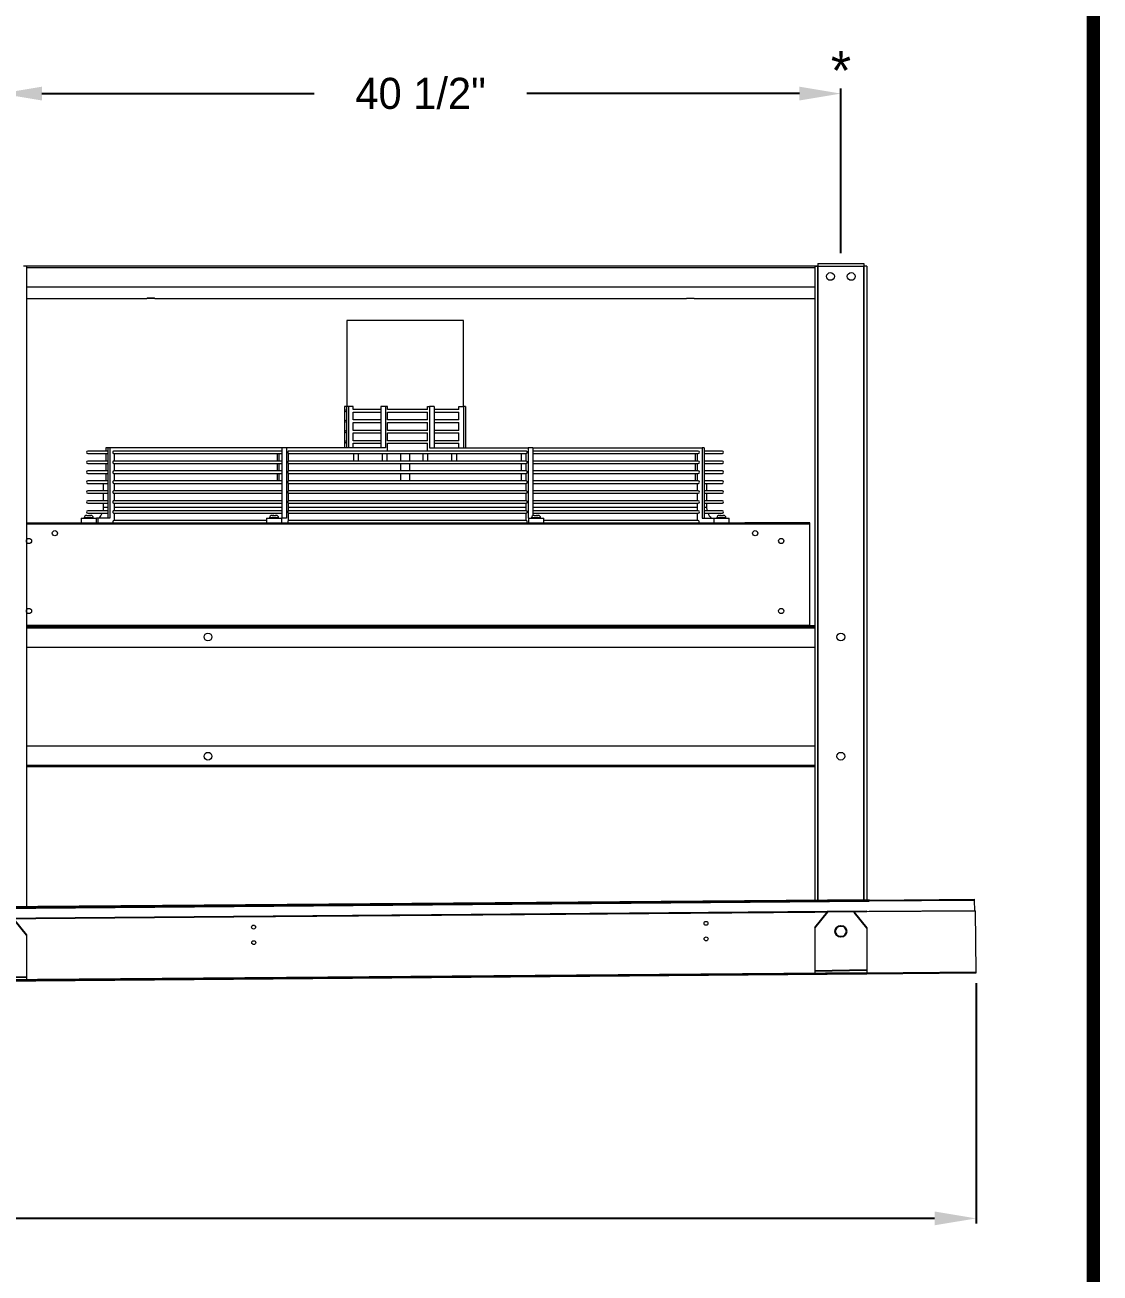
# Model space of a CAD drawing. Extents: x 6 to 271, y -23 to 146.
# Drawn here: x 215.5 to 267.3, y 39.3 to 99.5 of the extents above; entities that cross this region are included whole.
import ezdxf
from ezdxf.enums import TextEntityAlignment as Align

# ---------------------------------------------------------------- set-up
doc = ezdxf.new("R2010")
doc.units = 0
doc.header["$MEASUREMENT"] = 0
doc.layers.get('0').update_dxf_attribs({"linetype": 'CONTINUOUS'})
doc.layers.get('Defpoints').update_dxf_attribs({"linetype": 'CONTINUOUS'})
doc.dimstyles.get("Standard").update_dxf_attribs({"dimtxt": 1.5, "dimasz": 2, "dimexe": 0.25, "dimexo": 0.5, "dimgap": 0.75, "dimtad": 0, "dimtih": 1, "dimtoh": 1, "dimdec": 4, "dimzin": 0, "dimdsep": 46, "dimlunit": 5, "dimtxsty": 'STANDARD', "dimcen": 0.125, "dimclrd": 1, "dimclre": 1, "dimclrt": 1, "dimadec": 0, "dimazin": 0, "dimtfac": 1, "dimtdec": 4, "dimtofl": 0, "dimtmove": 0, "dimatfit": 3, "dimfxl": 1, "dimfrac": 2, "dimtolj": 1, "dimtzin": 0, "dimarcsym": 0})

# ---------------------------------------------------------------- blocks, each defined once
blk = doc.blocks.new('*D30')
at = {"color": 7, "lineweight": -2}
for p, q in [((261.356, 53.278), (261.356, 41.698)), ((126.36, 52.162), (126.36, 41.698)), ((128.36, 41.948), (190.858, 41.948)), ((259.356, 41.948), (196.858, 41.948))]:
    blk.add_line(p, q, dxfattribs=at)
at = {"color": 7}
for points in [[(128.36, 42.281), (128.36, 41.615), (126.36, 41.948)], [(259.356, 42.281), (259.356, 41.615), (261.356, 41.948)]]:
    blk.add_solid(points, dxfattribs=at)
at = {"layer": 'Defpoints', "color": 0}
for p in [(261.356, 53.778), (126.36, 52.662), (261.356, 41.948)]:
    blk.add_point(p, dxfattribs=at)
at = {"color": 7, "insert": (193.858, 41.948), "char_height": 1.5, "attachment_point": 5}
blk.add_mtext('\\A1;135"', dxfattribs=at)
blk = doc.blocks.new('*D33')
at = {"color": 7, "lineweight": -2}
for p, q in [((214.335, 88.474), (214.335, 96.413)), ((254.835, 88.474), (254.835, 96.413)), ((216.335, 96.163), (229.46, 96.163)), ((252.835, 96.163), (239.71, 96.163))]:
    blk.add_line(p, q, dxfattribs=at)
at = {"color": 7}
for points in [[(216.335, 96.496), (216.335, 95.829), (214.335, 96.163)], [(252.835, 96.496), (252.835, 95.829), (254.835, 96.163)]]:
    blk.add_solid(points, dxfattribs=at)
at = {"layer": 'Defpoints', "color": 0}
for p in [(254.835, 96.163), (214.335, 87.974), (254.835, 87.974)]:
    blk.add_point(p, dxfattribs=at)
at = {"color": 7, "insert": (234.585, 96.163), "char_height": 1.5, "attachment_point": 5}
blk.add_mtext('\\A1;40 1/2"', dxfattribs=at)

msp = doc.modelspace()

# ---------------------------------------------------------------- linework, layer by layer
at = {"color": 0, "linetype": 'Continuous', "lineweight": 15}
for p, q in [((215.58524, 87.83853), (215.45074, 87.83853)), ((215.58524, 87.83853), (215.58524, 56.95631)), ((253.58525, 87.83853), (253.58525, 57.27037)), ((253.58525, 87.83853), (253.71975, 87.83853)), ((253.71975, 87.83853), (253.71975, 57.27148)), ((253.72075, 87.83853), (253.71975, 87.83853)), ((253.72075, 87.97403), (253.72075, 87.83953)), ((253.72075, 87.97403), (255.94974, 87.97403)), ((253.72075, 87.83953), (255.94974, 87.83953)), ((253.72075, 87.83853), (253.72075, 87.83953)), ((253.72075, 87.83853), (255.94974, 87.83853)), ((253.72075, 57.27149), (253.72075, 87.83853)), ((255.94974, 87.97403), (255.94974, 87.83953)), ((255.94974, 87.83853), (255.94974, 87.83953)), ((255.94974, 57.28991), (255.94974, 87.83853)), ((255.95074, 87.83853), (255.94974, 87.83853)), ((256.08524, 87.83853), (255.95074, 87.83853)), ((255.95074, 87.83853), (255.95074, 57.28992)), ((256.08524, 87.83853), (256.08524, 57.29103)), ((215.58524, 87.78553), (253.58525, 87.78553)), ((215.58524, 86.85424), (253.58525, 86.85424)), ((215.58524, 86.29194), (221.39774, 86.29194)), ((221.77274, 86.29194), (247.39774, 86.29194)), ((247.77274, 86.29194), (253.58525, 86.29194)), ((234.91154, 85.21753), (231.02274, 85.21753)), ((236.64775, 85.21753), (234.91154, 85.21753)), ((230.91803, 81.08153), (230.91803, 79.08653)), ((231.01141, 81.08153), (230.91803, 81.08153)), ((231.10478, 81.08153), (231.01141, 81.08153)), ((231.01141, 81.08153), (231.01141, 79.08653)), ((231.10478, 81.08153), (231.10478, 79.08653)), ((231.33021, 81.08153), (231.10478, 81.08153)), ((231.33021, 80.93071), (231.33021, 81.08153)), ((232.66557, 80.93165), (231.33021, 80.93165)), ((231.33021, 80.43071), (231.33021, 80.81258)), ((231.33021, 80.81165), (232.66557, 80.81165)), ((232.891, 81.08153), (232.66557, 81.08153)), ((232.66557, 81.08153), (232.66557, 79.08653)), ((232.891, 81.08153), (232.891, 79.08653)), ((232.98437, 81.08153), (232.891, 81.08153)), ((232.98437, 80.93071), (232.98437, 81.08153)), ((234.91154, 80.93165), (232.98437, 80.93165)), ((232.98437, 80.43071), (232.98437, 80.81258)), ((232.98437, 80.81165), (234.91154, 80.81165)), ((234.91154, 80.93165), (234.91154, 81.08153)), ((234.91154, 81.08153), (235.00491, 81.08153)), ((234.91154, 80.43165), (234.91154, 80.81165)), ((235.00491, 81.08153), (235.00491, 79.08653)), ((235.23034, 81.08153), (235.00491, 81.08153)), ((235.23034, 81.08153), (235.23034, 79.08653)), ((236.43366, 80.93165), (235.23034, 80.93165)), ((235.23034, 80.81165), (236.43366, 80.81165)), ((236.43366, 80.93165), (236.43366, 81.08153)), ((236.43366, 81.08153), (236.65908, 81.08153)), ((236.43366, 80.43165), (236.43366, 80.81165)), ((236.65908, 81.08153), (236.65908, 79.08653)), ((236.75246, 81.08153), (236.65908, 81.08153)), ((236.75246, 81.08153), (236.75246, 79.08653)), ((232.66557, 80.43165), (231.33021, 80.43165)), ((231.33021, 79.93071), (231.33021, 80.31258)), ((231.33021, 80.31165), (232.66557, 80.31165)), ((234.91154, 80.43165), (232.98437, 80.43165)), ((232.98437, 79.93071), (232.98437, 80.31258)), ((232.98437, 80.31165), (234.91154, 80.31165)), ((234.91154, 79.93165), (234.91154, 80.31165)), ((236.43366, 80.43165), (235.23034, 80.43165)), ((235.23034, 80.31165), (236.43366, 80.31165)), ((236.43366, 79.93165), (236.43366, 80.31165)), ((232.66557, 79.93165), (231.33021, 79.93165)), ((231.33021, 79.43071), (231.33021, 79.81258)), ((231.33021, 79.81165), (232.66557, 79.81165)), ((232.66557, 79.43165), (231.33021, 79.43165)), ((234.91154, 79.93165), (232.98437, 79.93165)), ((232.98437, 79.43071), (232.98437, 79.81258)), ((232.98437, 79.81165), (234.91154, 79.81165)), ((234.91154, 79.43165), (232.98437, 79.43165)), ((234.91154, 79.43165), (234.91154, 79.81165)), ((236.43366, 79.93165), (235.23034, 79.93165)), ((235.23034, 79.81165), (236.43366, 79.81165)), ((236.43366, 79.43165), (235.23034, 79.43165)), ((236.43366, 79.43165), (236.43366, 79.81165)), ((219.51511, 78.93165), (218.54513, 78.93165)), ((218.54513, 78.81165), (219.51511, 78.81165)), ((219.42174, 79.08653), (219.42174, 78.93165)), ((219.51511, 79.08653), (219.42174, 79.08653)), ((219.42174, 78.81165), (219.42174, 78.45298)), ((219.60849, 79.08653), (219.51511, 79.08653)), ((219.51511, 79.08653), (219.51511, 75.70553)), ((219.60849, 79.08653), (219.60849, 75.70553)), ((227.90365, 79.08653), (219.60849, 79.08653)), ((219.8042, 78.81165), (227.90365, 78.81165)), ((227.90365, 78.93165), (219.80424, 78.93165)), ((219.83391, 78.45298), (219.83391, 78.81165)), ((227.67822, 78.81165), (227.67822, 78.45298)), ((227.7716, 78.45298), (227.7716, 78.81165)), ((228.12908, 79.08653), (227.90365, 79.08653)), ((227.90365, 79.08653), (227.90365, 75.70553)), ((228.12908, 79.08653), (228.12908, 75.70553)), ((232.891, 79.08653), (228.12908, 79.08653)), ((228.21014, 78.81165), (239.68652, 78.81165)), ((239.68652, 78.93165), (228.21023, 78.93165)), ((228.22245, 78.45298), (228.22245, 78.81165)), ((231.33021, 79.08653), (231.33021, 79.31258)), ((231.33021, 79.31165), (232.66557, 79.31165)), ((232.98437, 78.93165), (232.98437, 79.31258)), ((232.98437, 79.31165), (234.91154, 79.31165)), ((234.91154, 78.93165), (234.91154, 79.31165)), ((235.00491, 79.08653), (239.76684, 79.08653)), ((235.23034, 79.31165), (236.43366, 79.31165)), ((236.43366, 79.08653), (236.43366, 79.31165)), ((239.44804, 78.45298), (239.44804, 78.81165)), ((239.67346, 78.45298), (239.67346, 78.81165)), ((239.76684, 79.08653), (239.76684, 75.70553)), ((239.99227, 79.08653), (239.76684, 79.08653)), ((239.99227, 79.08653), (239.99227, 75.81362)), ((239.99227, 79.08653), (248.15538, 79.08653)), ((247.96147, 78.93165), (239.99227, 78.93165)), ((239.99227, 78.81165), (247.96147, 78.81165)), ((247.83657, 78.45298), (247.83657, 78.81165)), ((247.92995, 78.45298), (247.92995, 78.81165)), ((248.15538, 79.08653), (248.15538, 75.70553)), ((248.24875, 79.08653), (248.15538, 79.08653)), ((248.24875, 79.08653), (248.24875, 75.70553)), ((249.12536, 78.93165), (248.24875, 78.93165)), ((248.24875, 78.81165), (249.12536, 78.81165)), ((219.51511, 78.45298), (218.54513, 78.45298)), ((218.54513, 78.33298), (219.51511, 78.33298)), ((219.42174, 78.33298), (219.42174, 77.97432)), ((219.8042, 78.33298), (227.90365, 78.33298)), ((227.90365, 78.45298), (219.80424, 78.45298)), ((219.83391, 77.97432), (219.83391, 78.33298)), ((227.67822, 78.33298), (227.67822, 77.97432)), ((227.7716, 77.97432), (227.7716, 78.33298)), ((228.21014, 78.33298), (239.68652, 78.33298)), ((239.68652, 78.45298), (228.21023, 78.45298)), ((228.22245, 77.97432), (228.22245, 78.33298)), ((239.44804, 77.97432), (239.44804, 78.33298)), ((239.67346, 77.97432), (239.67346, 78.33298)), ((247.96147, 78.45298), (239.99227, 78.45298)), ((239.99227, 78.33298), (247.96147, 78.33298)), ((247.83657, 77.97432), (247.83657, 78.33298)), ((247.92995, 77.97432), (247.92995, 78.33298)), ((249.12536, 78.45298), (248.24875, 78.45298)), ((248.24875, 78.33298), (249.12536, 78.33298)), ((219.51511, 77.97432), (218.54513, 77.97432)), ((218.54513, 77.85432), (219.51511, 77.85432)), ((219.42174, 77.85432), (219.42174, 77.49565)), ((219.8042, 77.85432), (227.90365, 77.85432)), ((227.90365, 77.97432), (219.80424, 77.97432)), ((219.83391, 77.49565), (219.83391, 77.85432)), ((227.67822, 77.85432), (227.67822, 77.49565)), ((227.7716, 77.49565), (227.7716, 77.85432)), ((228.21014, 77.85432), (239.68652, 77.85432)), ((239.68652, 77.97432), (228.21022, 77.97432)), ((228.22245, 77.49565), (228.22245, 77.85432)), ((239.44804, 77.49565), (239.44804, 77.85432)), ((239.67346, 77.49565), (239.67346, 77.85432)), ((247.96147, 77.97432), (239.99227, 77.97432)), ((239.99227, 77.85432), (247.96147, 77.85432)), ((247.83657, 77.49565), (247.83657, 77.85432)), ((247.92995, 77.49565), (247.92995, 77.85432)), ((249.12536, 77.97432), (248.24875, 77.97432)), ((248.24875, 77.85432), (249.12536, 77.85432)), ((219.51511, 77.49565), (218.54513, 77.49565)), ((218.54513, 77.37565), (219.51511, 77.37565)), ((219.51511, 77.01698), (218.54513, 77.01698)), ((219.8042, 77.37565), (227.90365, 77.37565)), ((227.90365, 77.49565), (219.80424, 77.49565)), ((227.90365, 77.01698), (219.80424, 77.01698)), ((219.83391, 77.01698), (219.83391, 77.37565)), ((228.21014, 77.37565), (239.68652, 77.37565)), ((239.68652, 77.49565), (228.21022, 77.49565)), ((239.68652, 77.01698), (228.21022, 77.01698)), ((228.22245, 77.01698), (228.22245, 77.37565)), ((239.67346, 77.01698), (239.67346, 77.37565)), ((247.96147, 77.49565), (239.99227, 77.49565)), ((239.99227, 77.37565), (247.96147, 77.37565)), ((247.96147, 77.01698), (239.99227, 77.01698)), ((247.92995, 77.01698), (247.92995, 77.37565)), ((249.12536, 77.49565), (248.24875, 77.49565)), ((248.24875, 77.37565), (249.12536, 77.37565)), ((249.12536, 77.01698), (248.24875, 77.01698)), ((218.54513, 76.89698), (219.51511, 76.89698)), ((219.51511, 76.53832), (218.54513, 76.53832)), ((218.54513, 76.41832), (219.51511, 76.41832)), ((219.8042, 76.89698), (227.90365, 76.89698)), ((219.8042, 76.41832), (227.90365, 76.41832)), ((227.90365, 76.53832), (219.80424, 76.53832)), ((219.83391, 76.53832), (219.83391, 76.89698)), ((219.83391, 76.05965), (219.83391, 76.41832)), ((228.21014, 76.89698), (239.68652, 76.89698)), ((228.21014, 76.41832), (239.68652, 76.41832)), ((239.68652, 76.53832), (228.21023, 76.53832)), ((228.22245, 76.53832), (228.22245, 76.89698)), ((228.22245, 76.05965), (228.22245, 76.41832)), ((239.67346, 76.53832), (239.67346, 76.89698)), ((239.67346, 76.05965), (239.67346, 76.41832)), ((239.99227, 76.89698), (247.96147, 76.89698)), ((247.96147, 76.53832), (239.99227, 76.53832)), ((239.99227, 76.41832), (247.96147, 76.41832)), ((247.92995, 76.53832), (247.92995, 76.89698)), ((247.92995, 76.05965), (247.92995, 76.41832)), ((248.24875, 76.89698), (249.12536, 76.89698)), ((249.12536, 76.53832), (248.24875, 76.53832)), ((248.24875, 76.41832), (249.12536, 76.41832)), ((218.49648, 75.83053), (218.49663, 75.83053)), ((218.49936, 75.83053), (218.49663, 75.83053)), ((218.49936, 75.83053), (218.50987, 75.83053)), ((218.52055, 75.83053), (218.50987, 75.83053)), ((218.52055, 75.83053), (218.59659, 75.83053)), ((219.51511, 76.05965), (218.54513, 76.05965)), ((218.54513, 75.93965), (219.51511, 75.93965)), ((218.60814, 75.83053), (218.59659, 75.83053)), ((218.61442, 75.83053), (218.60814, 75.83053)), ((218.61442, 75.83053), (218.63979, 75.83053)), ((218.65433, 75.83053), (218.63979, 75.83053)), ((218.65433, 75.83053), (218.68598, 75.83053)), ((219.51511, 76.21153), (219.28744, 76.21153)), ((219.8042, 75.93965), (227.90365, 75.93965)), ((227.90365, 76.05965), (219.80424, 76.05965)), ((227.90365, 76.21153), (219.83391, 76.21153)), ((219.83391, 75.58099), (219.83391, 75.93965)), ((227.42622, 75.83053), (227.45787, 75.83053)), ((227.47241, 75.83053), (227.45787, 75.83053)), ((227.47241, 75.83053), (227.49778, 75.83053)), ((227.50406, 75.83053), (227.49778, 75.83053)), ((227.51561, 75.83053), (227.50406, 75.83053)), ((227.51561, 75.83053), (227.59165, 75.83053)), ((227.60233, 75.83053), (227.59165, 75.83053)), ((227.60233, 75.83053), (227.61283, 75.83053)), ((227.61557, 75.83053), (227.61283, 75.83053)), ((227.61557, 75.83053), (227.61572, 75.83053)), ((228.21014, 75.93965), (239.68652, 75.93965)), ((239.68652, 76.05965), (228.21023, 76.05965)), ((239.67346, 76.21153), (228.22245, 76.21153)), ((228.22245, 75.58099), (228.22245, 75.93965)), ((239.67346, 75.58099), (239.67346, 75.93965)), ((247.92995, 76.21153), (239.99227, 76.21153)), ((247.96147, 76.05965), (239.99227, 76.05965)), ((239.99227, 75.93965), (247.96147, 75.93965)), ((240.05477, 75.83053), (240.05492, 75.83053)), ((240.05765, 75.83053), (240.05492, 75.83053)), ((240.05765, 75.83053), (240.06816, 75.83053)), ((240.07884, 75.83053), (240.06816, 75.83053)), ((240.07884, 75.83053), (240.15488, 75.83053)), ((240.16643, 75.83053), (240.15488, 75.83053)), ((240.17271, 75.83053), (240.16643, 75.83053)), ((240.17271, 75.83053), (240.19808, 75.83053)), ((240.21262, 75.83053), (240.19808, 75.83053)), ((240.21262, 75.83053), (240.24427, 75.83053)), ((247.92995, 75.58099), (247.92995, 75.93965)), ((248.38305, 76.21153), (248.24875, 76.21153)), ((249.12536, 76.05965), (248.24875, 76.05965)), ((248.24875, 75.93965), (249.12536, 75.93965)), ((248.9845, 75.83053), (249.01616, 75.83053)), ((249.0307, 75.83053), (249.01616, 75.83053)), ((249.0307, 75.83053), (249.05606, 75.83053)), ((249.06234, 75.83053), (249.05606, 75.83053)), ((249.0739, 75.83053), (249.06234, 75.83053)), ((249.0739, 75.83053), (249.14994, 75.83053)), ((249.16061, 75.83053), (249.14994, 75.83053)), ((249.16061, 75.83053), (249.17112, 75.83053)), ((249.17385, 75.83053), (249.17112, 75.83053)), ((249.17385, 75.83053), (249.174, 75.83053)), ((215.58524, 75.47403), (217.46024, 75.47403)), ((215.58524, 75.42303), (253.33524, 75.42303)), ((217.46024, 75.47403), (250.21024, 75.47403)), ((218.22223, 75.70553), (218.25032, 75.70553)), ((218.25032, 75.70553), (218.96023, 75.70553)), ((218.38913, 75.70653), (218.37248, 75.70653)), ((218.80998, 75.70653), (218.38913, 75.70653)), ((219.02552, 75.70553), (218.96023, 75.70553)), ((219.02552, 75.70553), (219.02552, 75.47403)), ((219.60849, 75.70553), (219.02552, 75.70553)), ((227.15197, 75.58099), (219.80424, 75.58099)), ((227.15197, 75.70553), (227.18005, 75.70553)), ((227.18005, 75.70553), (227.88997, 75.70553)), ((227.43726, 75.70653), (227.30222, 75.70653)), ((227.73972, 75.70653), (227.43726, 75.70653)), ((228.12908, 75.70553), (227.88997, 75.70553)), ((239.68652, 75.58099), (228.21022, 75.58099)), ((239.76684, 75.70553), (239.78052, 75.70553)), ((239.78052, 75.70553), (239.80861, 75.70553)), ((239.80861, 75.70553), (240.51852, 75.70553)), ((240.23323, 75.70653), (239.93077, 75.70653)), ((240.36827, 75.70653), (240.23323, 75.70653)), ((247.96147, 75.58099), (240.51852, 75.58099)), ((248.15538, 75.70553), (248.71026, 75.70553)), ((248.71026, 75.70553), (248.73835, 75.70553)), ((248.73835, 75.70553), (249.44826, 75.70553)), ((249.28135, 75.70653), (248.86051, 75.70653)), ((249.29801, 75.70653), (249.28135, 75.70653)), ((253.33524, 75.47403), (250.21024, 75.47403)), ((253.33524, 75.42303), (253.33524, 75.47403)), ((253.33524, 70.52503), (253.33524, 75.42303)), ((253.33524, 70.52503), (215.58524, 70.52503)), ((215.58524, 70.52403), (253.33524, 70.52403)), ((215.58524, 70.47403), (253.33524, 70.47403)), ((215.58524, 70.41053), (253.58525, 70.41053)), ((253.33524, 70.52403), (253.33524, 70.52503)), ((253.33524, 70.47403), (253.33524, 70.52403)), ((253.33524, 70.47403), (253.58525, 70.47403)), ((253.33624, 70.52403), (253.33624, 70.47403)), ((253.33624, 70.52403), (253.58525, 70.52403)), ((215.58524, 69.47403), (253.58525, 69.47403)), ((215.58524, 64.72403), (253.58525, 64.72403)), ((215.58524, 63.78753), (253.58525, 63.78753)), ((215.58524, 63.72403), (253.58525, 63.72403)), ((215.70285, 56.95728), (253.45156, 57.26926)), ((215.70321, 56.91309), (253.45192, 57.22507)), ((256.20146, 57.29199), (261.26379, 57.33383)), ((256.20183, 57.2478), (261.26416, 57.28964)), ((261.26379, 57.33383), (261.26416, 57.28964)), ((261.26416, 57.28964), (261.26839, 56.77792)), ((215.58524, 56.39966), (253.58525, 56.71372)), ((253.45615, 56.71336), (215.70744, 56.40137)), ((256.08524, 56.73438), (261.33089, 56.77773)), ((261.26839, 56.77792), (256.20606, 56.73608)), ((261.35526, 53.82883), (261.33089, 56.77773)), ((253.58524, 55.9576), (253.58524, 53.74394)), ((256.08524, 55.9576), (256.08524, 53.78493)), ((215.58524, 55.62287), (215.58524, 53.4502)), ((215.58524, 53.45056), (253.58525, 53.76462)), ((215.58524, 53.39955), (253.58525, 53.71361)), ((256.08524, 53.78528), (261.35526, 53.82883)), ((256.08524, 53.73428), (261.30469, 53.77741)), ((261.30469, 53.77741), (261.35568, 53.77784))]:
    msp.add_line(p, q, dxfattribs=at)
at = {"color": 0}
for p, q in [((256.20146, 57.29199), (132.45569, 56.26926)), ((132.45606, 56.22507), (256.20183, 57.2478)), ((256.08524, 56.73438), (132.58524, 55.71368)), ((254.19579, 56.70334), (253.58524, 55.9576)), ((255.4747, 56.70334), (256.08524, 55.9576)), ((214.9747, 56.36862), (215.58524, 55.62287)), ((132.58524, 52.76458), (256.08524, 53.78528)), ((256.08566, 53.73428), (132.58524, 52.71358)), ((215.58524, 53.5752), (213.08524, 53.53422)), ((256.08524, 53.90993), (253.58524, 53.86894)), ((253.58524, 53.74394), (253.58524, 53.69293)), ((256.08524, 53.78528), (256.08566, 53.73428))]:
    msp.add_line(p, q, dxfattribs=at)
at = {"color": 0, "const_width": 0.63999}
msp.add_lwpolyline([(11.00839, -18.24898), (267.00583, -18.24898), (267.00583, 141.74942), (11.00839, 141.74942), (11.00839, -18.24898)], dxfattribs=at)
at = {"color": 0, "linetype": 'Continuous', "lineweight": 15, "flags": 128}
for points in [[(221.39774, 86.29194), (221.40534, 86.2961), (221.42751, 86.29992), (221.46246, 86.30309), (221.50735, 86.30536), (221.55856, 86.30655), (221.61193, 86.30655), (221.66313, 86.30536), (221.70803, 86.30309), (221.74298, 86.29992), (221.76515, 86.2961), (221.77274, 86.29194)], [(221.77274, 86.29194), (221.7651, 86.2961), (221.74291, 86.29991), (221.70796, 86.30308), (221.66308, 86.30535), (221.61191, 86.30653), (221.55858, 86.30653), (221.5074, 86.30535), (221.46253, 86.30308), (221.42758, 86.29991), (221.40539, 86.2961), (221.39774, 86.29194)], [(247.39774, 86.29194), (247.40534, 86.2961), (247.42751, 86.29992), (247.46246, 86.30309), (247.50736, 86.30536), (247.55856, 86.30655), (247.61193, 86.30655), (247.66313, 86.30536), (247.70803, 86.30309), (247.74298, 86.29992), (247.76515, 86.2961), (247.77274, 86.29194)], [(247.77274, 86.29194), (247.7651, 86.2961), (247.76003, 86.29727)], [(239.68652, 78.93165), (239.68657, 78.93165), (239.69585, 78.92647), (239.70353, 78.91194), (239.70831, 78.89054), (239.70937, 78.86592), (239.70654, 78.84227), (239.70029, 78.82363), (239.69169, 78.81319), (239.68652, 78.81165)], [(239.68652, 78.45298), (239.69077, 78.45194), (239.69914, 78.44311), (239.70555, 78.42653), (239.70903, 78.40477), (239.70903, 78.38119), (239.70555, 78.35943), (239.69914, 78.34286), (239.69077, 78.33402), (239.68652, 78.33298)], [(239.68652, 77.97432), (239.69077, 77.97328), (239.69914, 77.96444), (239.70555, 77.94786), (239.70903, 77.9261), (239.70903, 77.90253), (239.70555, 77.88077), (239.69914, 77.86419), (239.69077, 77.85535), (239.68652, 77.85432)], [(239.68652, 77.49565), (239.69077, 77.49461), (239.69914, 77.48578), (239.70555, 77.4692), (239.70903, 77.44744), (239.70903, 77.42386), (239.70555, 77.4021), (239.69914, 77.38552), (239.69077, 77.37669), (239.68652, 77.37565)], [(239.68652, 77.01698), (239.69077, 77.01595), (239.69914, 77.00711), (239.70555, 76.99053), (239.70903, 76.96877), (239.70903, 76.94519), (239.70555, 76.92343), (239.69914, 76.90686), (239.69077, 76.89802), (239.68652, 76.89698)], [(239.68652, 76.53832), (239.69077, 76.53728), (239.69914, 76.52844), (239.70555, 76.51187), (239.70903, 76.49011), (239.70903, 76.46653), (239.70555, 76.44477), (239.69914, 76.42819), (239.69077, 76.41936), (239.68652, 76.41832)], [(219.28744, 76.21153), (219.27981, 76.10479), (219.27191, 76.05965)], [(239.68652, 76.05965), (239.69077, 76.05861), (239.69914, 76.04978), (239.70555, 76.0332), (239.70903, 76.01144), (239.70903, 75.98786), (239.70555, 75.9661), (239.69914, 75.94953), (239.69077, 75.94069), (239.68652, 75.93965)], [(248.39858, 76.05965), (248.39068, 76.10479), (248.38305, 76.21153)], [(239.68652, 75.58099), (239.69103, 75.57982), (239.69947, 75.57054), (239.70584, 75.55339), (239.70915, 75.53109), (239.70886, 75.50718), (239.70502, 75.48547), (239.70081, 75.47403)], [(261.35568, 53.77784), (261.35567, 53.77882), (261.35565, 53.78172), (261.35561, 53.78643), (261.35556, 53.79277), (261.35549, 53.8005), (261.35542, 53.80932), (261.35534, 53.81888), (261.35526, 53.82883)]]:
    msp.add_lwpolyline(points, dxfattribs=at)
at = {"color": 0, "linetype": 'Continuous', "lineweight": 15}
for centre, radius in [((254.33524, 87.34903), 0.1875), ((255.33524, 87.34903), 0.1875), ((215.71024, 74.59903), 0.125), ((216.96024, 74.97403), 0.125), ((250.71024, 74.97403), 0.125), ((251.96024, 74.59903), 0.125), ((215.71024, 71.22403), 0.125), ((251.96024, 71.22403), 0.125), ((224.33524, 69.97403), 0.1875), ((254.83524, 69.97403), 0.1875), ((224.33524, 64.22403), 0.1875), ((254.83524, 64.22403), 0.1875), ((226.53621, 55.99015), 0.09375), ((248.33547, 56.17031), 0.09375), ((248.34166, 55.42034), 0.09375), ((226.54241, 55.24017), 0.09375)]:
    msp.add_circle(centre, radius, dxfattribs=at)
at = {"color": 0}
msp.add_circle((254.83524, 55.78192), 0.26853, dxfattribs=at)
at = {"color": 0, "linetype": 'Continuous', "lineweight": 15}
for centre, radius, start, end in [((231.02274, 80.87165), 0.06, 100.8922831, 259.1077169), ((231.02274, 80.37165), 0.06, 100.8922831, 259.1077169), ((231.02274, 79.87165), 0.06, 100.8922831, 259.1077169), ((231.02274, 79.37165), 0.06, 100.8922831, 259.1077169), ((218.54513, 78.87165), 0.06, 90, 270), ((247.9583, 78.87165), 0.06008, 273.0259427, 86.9740573), ((249.12536, 78.87165), 0.06, 270, 90), ((218.54513, 78.39298), 0.06, 90, 270), ((247.95817, 78.39298), 0.06009, 273.1423588, 86.8576412), ((249.12536, 78.39298), 0.06, 270, 90), ((218.54513, 77.91432), 0.06, 90, 270), ((247.95817, 77.91432), 0.06009, 273.1429714, 86.8570286), ((249.12536, 77.91432), 0.06, 270, 90), ((218.54513, 77.43565), 0.06, 90, 270), ((218.54513, 76.95698), 0.06, 90, 270), ((247.95817, 77.43565), 0.06009, 273.1414103, 86.8585897), ((247.95817, 76.95698), 0.06009, 273.1429714, 86.8570286), ((249.12536, 77.43565), 0.06, 270, 90), ((249.12536, 76.95698), 0.06, 270, 90), ((218.54513, 76.47832), 0.06, 90, 270), ((247.95817, 76.47832), 0.06009, 273.1414103, 86.8585897), ((249.12536, 76.47832), 0.06, 270, 90), ((218.49648, 75.70653), 0.124, 90, 180), ((218.54513, 75.99965), 0.06, 90, 270), ((218.68598, 75.70653), 0.124, 0, 90), ((218.53744, 76.21153), 0.75, 317.5717297, 338.7458884), ((227.42622, 75.70653), 0.124, 90, 180), ((227.61572, 75.70653), 0.124, 0, 90), ((240.05477, 75.70653), 0.124, 90, 180), ((240.24427, 75.70653), 0.124, 0, 90), ((247.95817, 75.99965), 0.06009, 273.1429714, 86.8570286), ((249.13304, 76.21153), 0.75, 201.2541116, 222.4282703), ((248.98451, 75.70653), 0.124, 90, 180), ((249.12536, 75.99965), 0.06, 270, 90), ((249.17401, 75.70653), 0.124, 0, 90), ((247.95686, 75.52045), 0.06071, 310.1191769, 85.6458191), ((253.33624, 70.52503), 0.001, 180, 270), ((261.27908, 56.77764), 0.0107, 178.4869955, 182.2737672)]:
    msp.add_arc(centre, radius, start, end, dxfattribs=at)
for points in [[(253.72075, 87.84903), (215.44974, 87.84903)], [(215.58524, 86.29174), (221.39774, 86.29174)], [(221.77274, 86.29174), (247.39774, 86.29174)], [(247.77274, 86.29174), (253.58525, 86.29174)], [(231.02274, 85.21753), (231.02274, 81.08153)], [(236.64775, 81.08153), (236.64775, 85.21753)], [(231.34511, 78.81165), (231.34511, 78.45298)], [(231.59511, 78.45298), (231.59511, 78.81165)], [(232.73057, 78.81165), (232.73057, 78.45298)], [(232.98057, 78.45298), (232.98057, 78.81165)], [(233.60874, 78.81165), (233.60874, 78.45298)], [(234.06174, 78.45298), (234.06174, 78.81165)], [(234.68991, 78.81165), (234.68991, 78.45298)], [(234.93991, 78.45298), (234.93991, 78.81165)], [(236.07538, 78.81165), (236.07538, 78.45298)], [(236.32537, 78.45298), (236.32537, 78.81165)], [(233.60874, 78.33298), (233.60874, 77.97432)], [(234.06174, 77.97432), (234.06174, 78.33298)], [(233.60874, 77.85432), (233.60874, 77.49565)], [(234.06174, 77.49565), (234.06174, 77.85432)], [(219.28744, 77.37565), (219.28744, 77.01698)], [(248.38305, 77.01698), (248.38305, 77.37565)], [(219.28744, 76.89698), (219.28744, 76.53832)], [(219.28744, 76.41832), (219.28744, 76.21153)], [(248.38305, 76.53832), (248.38305, 76.89698)], [(248.38305, 76.21153), (248.38305, 76.41832)], [(218.49663, 75.83053), (218.49266, 75.83046)], [(218.49266, 75.83046), (218.49936, 75.83053)], [(218.50987, 75.83053), (218.51658, 75.83046)], [(218.51658, 75.83046), (218.52055, 75.83053)], [(218.59659, 75.83053), (218.59824, 75.83046)], [(218.59824, 75.83046), (218.61442, 75.83053)], [(218.63979, 75.83053), (218.65598, 75.83046)], [(218.65598, 75.83046), (218.65433, 75.83053)], [(227.45787, 75.83053), (227.45622, 75.83046)], [(227.45622, 75.83046), (227.47241, 75.83053)], [(227.49778, 75.83053), (227.51396, 75.83046)], [(227.51396, 75.83046), (227.51561, 75.83053)], [(227.59165, 75.83053), (227.59562, 75.83046)], [(227.59562, 75.83046), (227.60233, 75.83053)], [(227.61283, 75.83053), (227.61954, 75.83046)], [(227.61954, 75.83046), (227.61557, 75.83053)], [(240.05492, 75.83053), (240.05095, 75.83046)], [(240.05095, 75.83046), (240.05765, 75.83053)], [(240.06816, 75.83053), (240.07487, 75.83046)], [(240.07487, 75.83046), (240.07884, 75.83053)], [(240.15488, 75.83053), (240.15653, 75.83046)], [(240.15653, 75.83046), (240.17271, 75.83053)], [(240.19808, 75.83053), (240.21427, 75.83046)], [(240.21427, 75.83046), (240.21262, 75.83053)], [(249.01616, 75.83053), (249.01451, 75.83046)], [(249.01451, 75.83046), (249.0307, 75.83053)], [(249.05606, 75.83053), (249.07225, 75.83046)], [(249.07225, 75.83046), (249.0739, 75.83053)], [(249.14994, 75.83053), (249.15391, 75.83046)], [(249.15391, 75.83046), (249.16061, 75.83053)], [(249.17112, 75.83053), (249.17783, 75.83046)], [(249.17783, 75.83046), (249.17385, 75.83053)], [(218.22223, 75.70553), (218.22223, 75.47403)], [(218.37248, 75.70653), (218.37248, 75.70553)], [(218.80998, 75.70553), (218.80998, 75.70653)], [(218.96023, 75.47403), (218.96023, 75.70553)], [(227.15197, 75.70553), (227.15197, 75.47403)], [(227.30222, 75.70653), (227.30222, 75.70553)], [(227.73972, 75.70553), (227.73972, 75.70653)], [(227.88997, 75.47403), (227.88997, 75.70553)], [(239.78052, 75.70553), (239.78052, 75.47403)], [(239.93077, 75.70653), (239.93077, 75.70553)], [(240.36827, 75.70553), (240.36827, 75.70653)], [(240.51852, 75.47403), (240.51852, 75.70553)], [(248.71026, 75.70553), (248.71026, 75.47403)], [(248.86051, 75.70653), (248.86051, 75.70553)], [(249.29801, 75.70553), (249.29801, 75.70653)], [(249.44826, 75.47403), (249.44826, 75.70553)]]:
    msp.add_open_spline(points, degree=1, dxfattribs=at)
for points, knots in [([(219.81054, 78.93068), (219.80562, 78.93111), (219.79446, 78.93209), (219.77767, 78.92552), (219.76266, 78.91314), (219.75232, 78.89588), (219.74783, 78.87594), (219.7497, 78.8555), (219.7577, 78.83693), (219.77097, 78.82208), (219.78788, 78.81353), (219.80113, 78.8103), (219.80764, 78.81192), (219.80809, 78.81203)], [0, 0, 0, 0, 0.07998064, 0.18137973, 0.28277757, 0.38415287, 0.48552617, 0.58688381, 0.68824572, 0.78961682, 0.89098596, 0.99237404, 1, 1, 1, 1]), ([(228.21274, 78.93107), (228.21031, 78.93128), (228.20528, 78.93173), (228.19809, 78.92397), (228.19213, 78.91072), (228.1882, 78.89291), (228.18674, 78.87274), (228.18792, 78.85245), (228.19161, 78.83428), (228.19738, 78.8205), (228.20423, 78.81225), (228.20902, 78.81218), (228.21121, 78.81215)], [0, 0, 0, 0, 0.09600356, 0.19820182, 0.30040393, 0.40258832, 0.50476213, 0.60693126, 0.70909386, 0.81126328, 0.91344854, 1, 1, 1, 1]), ([(219.81054, 78.45202), (219.80562, 78.45245), (219.79446, 78.45342), (219.77767, 78.44685), (219.76266, 78.43447), (219.75232, 78.41721), (219.74783, 78.39728), (219.7497, 78.37683), (219.7577, 78.35826), (219.77097, 78.34341), (219.78788, 78.33487), (219.80113, 78.33164), (219.80764, 78.33325), (219.80809, 78.33337)], [0, 0, 0, 0, 0.0799807, 0.18138, 0.28277445, 0.38415491, 0.48552268, 0.5868864, 0.68824317, 0.78961449, 0.89098646, 0.99237402, 1, 1, 1, 1]), ([(228.21274, 78.4524), (228.21031, 78.45262), (228.20528, 78.45306), (228.19809, 78.44531), (228.19213, 78.43205), (228.1882, 78.41424), (228.18674, 78.39407), (228.18792, 78.37378), (228.19161, 78.35561), (228.19738, 78.34184), (228.20423, 78.33358), (228.20902, 78.33352), (228.21121, 78.33349)], [0, 0, 0, 0, 0.0960039, 0.19820015, 0.30040241, 0.40259211, 0.50476607, 0.60692946, 0.70909747, 0.811263, 0.91344841, 1, 1, 1, 1]), ([(219.81037, 77.9732), (219.80845, 77.97365), (219.80043, 77.97551), (219.78583, 77.97186), (219.76922, 77.96242), (219.75649, 77.94707), (219.74916, 77.92817), (219.74802, 77.90766), (219.75322, 77.88794), (219.76417, 77.8711), (219.77961, 77.85945), (219.79513, 77.8538), (219.80473, 77.85492), (219.80812, 77.85531)], [0, 0, 0, 0, 0.03196856, 0.13339008, 0.23481852, 0.33622778, 0.43763409, 0.53902431, 0.64041396, 0.74180623, 0.84321022, 0.94462065, 1, 1, 1, 1]), ([(228.21273, 77.97331), (228.21076, 77.97376), (228.20621, 77.97479), (228.1993, 77.96838), (228.19305, 77.95612), (228.18872, 77.93894), (228.18681, 77.91904), (228.18753, 77.89858), (228.19079, 77.87995), (228.19625, 77.86499), (228.20323, 77.85638), (228.20856, 77.85298), (228.21114, 77.85442), (228.21119, 77.85445)], [0, 0, 0, 0, 0.07796484, 0.18019479, 0.28241748, 0.38462855, 0.48683533, 0.58902971, 0.69122199, 0.79341807, 0.89562618, 0.9978452, 1, 1, 1, 1]), ([(219.81037, 77.49454), (219.80845, 77.49498), (219.80043, 77.49684), (219.78583, 77.49319), (219.76922, 77.48375), (219.75649, 77.46841), (219.74916, 77.4495), (219.74802, 77.42899), (219.75322, 77.40927), (219.76417, 77.39243), (219.77961, 77.38079), (219.79513, 77.37513), (219.80473, 77.37625), (219.80812, 77.37665)], [0, 0, 0, 0, 0.03196758, 0.13338833, 0.23481695, 0.33622639, 0.43763288, 0.53902918, 0.64041332, 0.74180577, 0.84320995, 0.94462055, 1, 1, 1, 1]), ([(219.81037, 77.01587), (219.80845, 77.01632), (219.80043, 77.01818), (219.78583, 77.01453), (219.76922, 77.00509), (219.75649, 76.98974), (219.74916, 76.97084), (219.74802, 76.95033), (219.75322, 76.93061), (219.76417, 76.91377), (219.77961, 76.90212), (219.79513, 76.89647), (219.80473, 76.89759), (219.80812, 76.89798)], [0, 0, 0, 0, 0.03196756, 0.13338919, 0.23481773, 0.33622709, 0.43763351, 0.53902384, 0.64041359, 0.74180596, 0.84321006, 0.94462059, 1, 1, 1, 1]), ([(228.21273, 77.49465), (228.21076, 77.4951), (228.20621, 77.49613), (228.1993, 77.48971), (228.19305, 77.47746), (228.18872, 77.46027), (228.18681, 77.44037), (228.18753, 77.41991), (228.19079, 77.40129), (228.19625, 77.38632), (228.20323, 77.3777), (228.20856, 77.37433), (228.21114, 77.37575), (228.21119, 77.37578)], [0, 0, 0, 0, 0.07796488, 0.18019325, 0.28241618, 0.38463246, 0.48683371, 0.58902834, 0.69122086, 0.79342148, 0.89562716, 0.99784642, 1, 1, 1, 1]), ([(228.21273, 77.01598), (228.21076, 77.01643), (228.20621, 77.01746), (228.1993, 77.01105), (228.19305, 76.99879), (228.18872, 76.98161), (228.18681, 76.96171), (228.18753, 76.94125), (228.19079, 76.92262), (228.19625, 76.90766), (228.20323, 76.89905), (228.20856, 76.89564), (228.21114, 76.89709), (228.21119, 76.89712)], [0, 0, 0, 0, 0.077964932, 0.180194997, 0.282417799, 0.384628984, 0.486835873, 0.589030373, 0.691217351, 0.793417834, 0.895626064, 0.997845202, 1, 1, 1, 1]), ([(219.81054, 76.53735), (219.80562, 76.53778), (219.79446, 76.53876), (219.77767, 76.53219), (219.76266, 76.51981), (219.75232, 76.50255), (219.74783, 76.48261), (219.7497, 76.46217), (219.7577, 76.4436), (219.77097, 76.42875), (219.78788, 76.4202), (219.80113, 76.41698), (219.80764, 76.41859), (219.80809, 76.4187)], [0, 0, 0, 0, 0.07998065, 0.1813816, 0.28277585, 0.38415612, 0.48552369, 0.58688721, 0.68824379, 0.7896149, 0.89098668, 0.99237404, 1, 1, 1, 1]), ([(228.21274, 76.53774), (228.21031, 76.53795), (228.20528, 76.5384), (228.19809, 76.53065), (228.19213, 76.51739), (228.1882, 76.49958), (228.18674, 76.47941), (228.18792, 76.45912), (228.19161, 76.44095), (228.19738, 76.42717), (228.20423, 76.41892), (228.20902, 76.41885), (228.21121, 76.41882)], [0, 0, 0, 0, 0.0960039, 0.19820015, 0.30040241, 0.40259211, 0.50476607, 0.60692946, 0.70909747, 0.811263, 0.91344841, 1, 1, 1, 1]), ([(219.81054, 76.05869), (219.80562, 76.05912), (219.79446, 76.06009), (219.77767, 76.05352), (219.76266, 76.04114), (219.75232, 76.02388), (219.74783, 76.00395), (219.7497, 75.9835), (219.7577, 75.96493), (219.77097, 75.95009), (219.78788, 75.94154), (219.80113, 75.93831), (219.80764, 75.93992), (219.80809, 75.94004)], [0, 0, 0, 0, 0.07998077, 0.1813801, 0.28277818, 0.38415372, 0.48552439, 0.58688519, 0.68824467, 0.78961601, 0.8909867, 0.99237465, 1, 1, 1, 1]), ([(228.21274, 76.05907), (228.21031, 76.05929), (228.20528, 76.05973), (228.19809, 76.05198), (228.19213, 76.03872), (228.1882, 76.02091), (228.18674, 76.00074), (228.18792, 75.98045), (228.19161, 75.96228), (228.19738, 75.94851), (228.20423, 75.94026), (228.20902, 75.94019), (228.21121, 75.94016)], [0, 0, 0, 0, 0.09600356, 0.19820062, 0.30040263, 0.40258949, 0.50476319, 0.60692927, 0.70909438, 0.81126369, 0.91344884, 1, 1, 1, 1]), ([(219.81037, 75.57985), (219.80835, 75.58031), (219.80023, 75.58216), (219.78554, 75.57843), (219.76898, 75.56888), (219.75633, 75.55346), (219.7491, 75.53453), (219.74802, 75.51395), (219.75351, 75.49452), (219.76169, 75.48045), (219.7689, 75.47541), (219.77088, 75.47403)], [0, 0, 0, 0, 0.04301111, 0.17275066, 0.30249421, 0.43223048, 0.56195094, 0.69165159, 0.82134848, 0.95105009, 1, 1, 1, 1]), ([(228.21267, 75.57979), (228.21161, 75.5803), (228.20801, 75.58204), (228.20176, 75.57783), (228.19501, 75.56769), (228.18995, 75.55188), (228.18718, 75.53272), (228.18696, 75.5121), (228.18948, 75.4929), (228.19284, 75.47954), (228.19565, 75.47502), (228.19627, 75.47403)], [0, 0, 0, 0, 0.05417601, 0.18409935, 0.31403453, 0.44395291, 0.5738528, 0.70374138, 0.8336287, 0.96351637, 1, 1, 1, 1])]:
    msp.add_open_spline(points, degree=3, knots=knots, dxfattribs=at)

# ---------------------------------------------------------------- texts
at = {"color": 0}
msp.add_text('*', height=1.87063, dxfattribs=at).set_placement((254.84109, 96.33694), align=Align.CENTER)

# ---------------------------------------------------------------- dimensions: what is measured, and where the dimension line sits
for base, p1, p2, picture, middle in [((254.83524, 96.16257), (214.33524, 87.97403), (254.83524, 87.97403), '*D33', (234.58524, 96.16257)), ((261.35568, 41.94812), (126.3603, 52.66213), (261.35568, 53.77784), '*D30', (193.85799, 41.94812))]:
    dim = msp.add_linear_dim(base=base, p1=p1, p2=p2, dimstyle='Standard', override={"dimpost": '"', "dimclrd": 7, "dimclre": 7, "dimclrt": 7}, dxfattribs=at)
    dim.commit()
    dim.dimension.update_dxf_attribs({"geometry": picture, "text_midpoint": middle})

doc.saveas('drawing.dxf')
